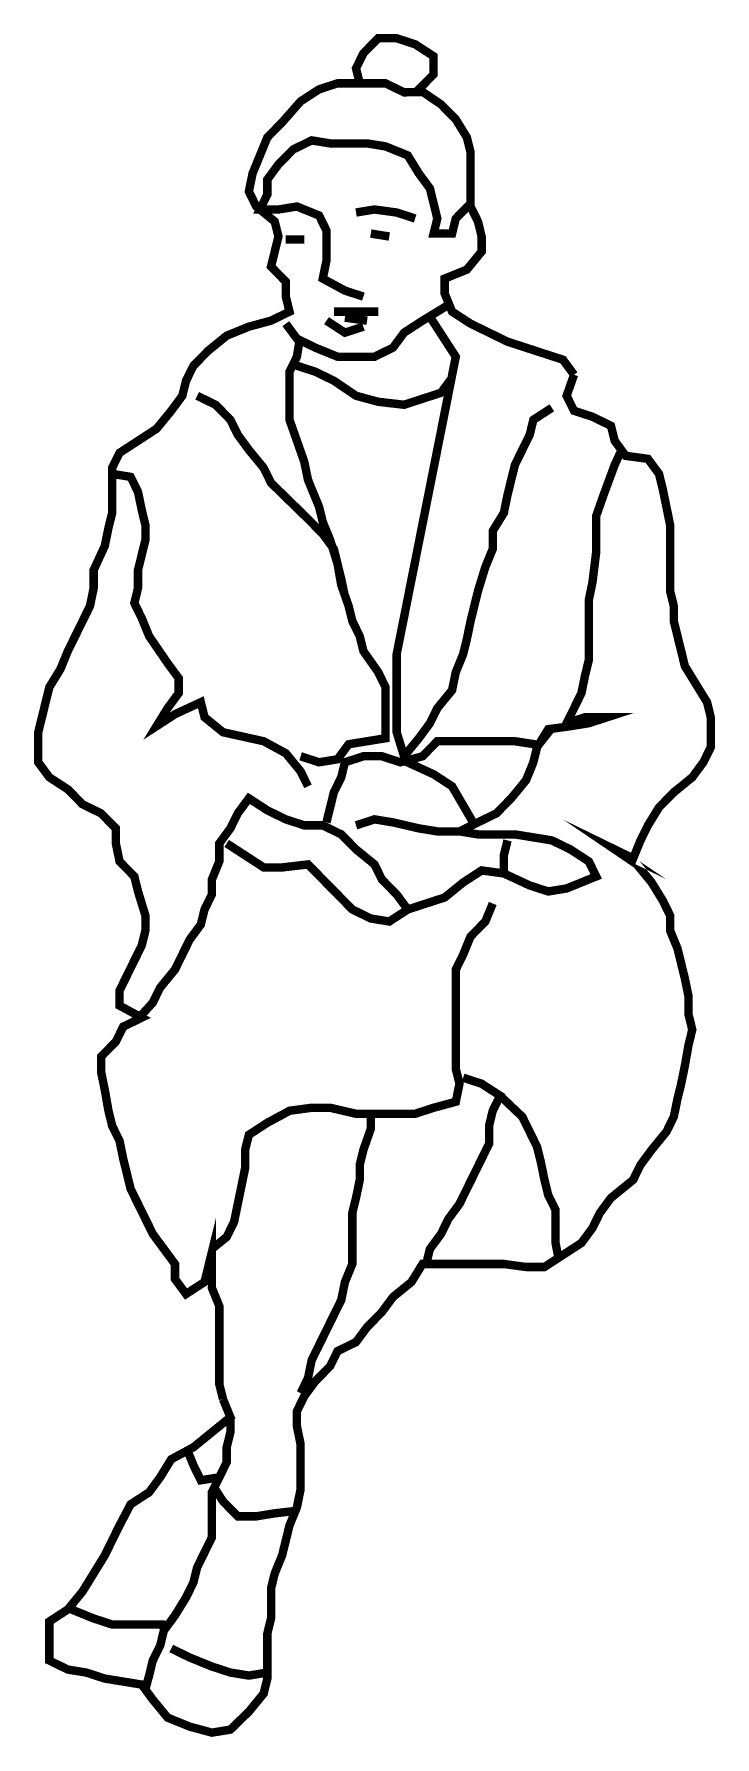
# Model space of a CAD drawing. Header units: metres. Extents: x 24.86 to 25.36, y 51.33 to 52.59.
import ezdxf

# ---------------------------------------------------------------- set-up
doc = ezdxf.new("R2010")
doc.units = ezdxf.units.M
doc.header["$MEASUREMENT"] = 0

msp = doc.modelspace()

# ---------------------------------------------------------------- linework, layer by layer
at = {"color": 0, "linetype": 'Continuous', "const_width": 0.006210656796022155}
for points in [[(25.26055513366976, 52.33534102817968), (25.25236703217152, 52.34643141558607), (25.23871986728363, 52.35086875515541), (25.22507418315434, 52.35530510755243), (25.21142800543886, 52.35974145994945), (25.19778084055097, 52.36639598854497), (25.18413318207688, 52.37305002355434), (25.17048749794759, 52.38192223476222), (25.16502892814416, 52.39523178553943), (25.16502892814416, 52.40632266653198), (25.18140414396826, 52.41297670154135), (25.19232177716133, 52.42628625231856), (25.19232177716133, 52.43737762689727), (25.18959273905271, 52.44846752071749), (25.18413318207688, 52.4595588952962), (25.18413318207688, 52.47286745890109), (25.18413318207688, 52.48617750326447), (25.18413318207688, 52.4994855732832), (25.18140414396826, 52.51057694786191), (25.17321702964241, 52.52388649863912), (25.16230137079415, 52.53497737963166), (25.14592418062524, 52.54606776703805), (25.15684230740451, 52.55715963520292), (25.15684230740451, 52.5704672116355), (25.14319514251662, 52.57933991642953), (25.12954945838734, 52.58377725599887), (25.11590229349946, 52.58377725599887), (25.10498515389259, 52.57268686859248), (25.09952510333055, 52.56159549401377), (25.10225562219777, 52.55050461302123), (25.08588040637367, 52.55050461302123), (25.07223324148578, 52.54606776703805), (25.05858558301169, 52.53719506224402), (25.04494137964101, 52.52166832244061), (25.03402374644794, 52.51057694786191), (25.02856468305831, 52.49726789067086), (25.02310611325488, 52.48395784630748), (25.02037707514626, 52.47065076346106), (25.02583564494969, 52.4595588952962), (25.03948231625138, 52.44846752071749), (25.0422123415324, 52.43737762689727), (25.03948231625138, 52.42628625231856), (25.03675327814276, 52.41519586491218), (25.04766943057723, 52.40410449033347), (25.04766943057723, 52.39301410292708), (25.05039846868585, 52.38192223476222), (25.03675327814276, 52.37526869333901), (25.02037707514626, 52.37083234094199), (25.00400136573595, 52.36417731876031), (24.99035321367566, 52.35308693135392), (24.9794375548274, 52.34199555677522), (24.97397849143776, 52.33090516936883), (24.97124895974295, 52.31981478196244), (24.9630623390033, 52.30872439455605), (24.95214519939643, 52.29541385660652), (24.93849803450854, 52.28654115181249), (24.92485185679305, 52.27766844701845), (24.91939328698962, 52.26657805961207), (24.91939328698962, 52.25548717861952), (24.91939328698962, 52.24439580404081), (24.91939328698962, 52.23330541663442), (24.9166637552948, 52.22221453564188), (24.91393422359999, 52.20890547845083), (24.90574661568794, 52.19116006886276), (24.90574661568794, 52.1778510116717), (24.90301708399312, 52.16454195448065), (24.89755802060349, 52.1534510734881), (24.89209994438625, 52.14235969890939), (24.88664137458282, 52.13126980508917), (24.88118231119318, 52.11796025431195), (24.87299420969493, 52.10465119712089), (24.87026517158631, 52.09356130330067), (24.86753514630529, 52.08246894154965), (24.86480709536908, 52.07137904772942), (24.86480709536908, 52.06028866032304), (24.86480709536908, 52.04919629857201), (24.87299420969493, 52.03810640475178), (24.88664137458282, 52.0292341935439), (24.89755802060349, 52.01814232537904), (24.91120567907758, 52.01148878395583), (24.92212133792584, 52.00039790296329), (24.92212133792584, 51.98930603479842), (24.92485185679305, 51.97599747119353), (24.93576899639992, 51.96490659020098), (24.93849803450854, 51.95381521562228), (24.94395660431198, 51.93607079320653), (24.94395660431198, 51.92497941862781), (24.94122657903096, 51.91388903122143), (24.93576899639992, 51.90279815022888), (24.93031092018269, 51.89170677565019), (24.92485185679305, 51.88061589465764), (24.92485185679305, 51.86952501366509), (24.94122657903096, 51.86065230887105), (24.92757990772927, 51.85399778027553), (24.92212133792584, 51.84290739286914), (24.91120567907758, 51.83181651187659), (24.91120567907758, 51.82072513729789), (24.91393422359999, 51.80741706727915), (24.9166637552948, 51.79188884671727), (24.91939328698962, 51.78079845931089), (24.92485185679305, 51.76970757831834), (24.92757990772927, 51.75639852112728), (24.93031092018269, 51.74530714654858), (24.9330389711189, 51.73421577196987), (24.93849803450854, 51.72312587814965), (24.94395660431198, 51.7120349971571), (24.94941468052921, 51.70094460975071), (24.95760327561366, 51.68985323517201), (24.96579038993951, 51.67876235417946), (24.96579038993951, 51.66767097960076), (24.97397849143776, 51.65658009860822), (24.98762565632565, 51.6654532969884), (24.99035321367566, 51.67654417798095), (24.99308422612908, 51.68763555255966), (24.99308422612908, 51.67432600178245), (24.99308422612908, 51.66101694459139), (24.99854279593252, 51.64770739381417), (24.99854279593252, 51.63661749999395), (24.99854279593252, 51.62330745563058), (24.99854279593252, 51.61221657463803), (24.99854279593252, 51.60112618723165), (24.99854279593252, 51.59003481265294), (25.00127134045493, 51.57894442524655)], [(25.14887681328318, 52.54406824950798), (25.13500654743218, 52.54384959083954), (25.12136086330289, 52.55050461302123), (25.10225562219777, 52.55050461302123)], [(25.18413318207688, 52.46177707149471), (25.17321702964241, 52.45068619050216), (25.17048749794759, 52.43959530950962), (25.15684230740451, 52.43959530950962), (25.15957134551313, 52.45068619050216), (25.15684230740451, 52.46177707149471), (25.1541122821235, 52.47286745890109), (25.14592418062524, 52.48395784630748), (25.13773657271319, 52.49726789067086), (25.12136086330289, 52.50392241926638), (25.1077146855874, 52.50614059546488), (25.09406801428572, 52.50614059546488), (25.08042134298403, 52.50614059546488), (25.06677417809615, 52.50835827807724), (25.05312849396686, 52.50170473665403), (25.0422123415324, 52.49061336207532), (25.03402374644794, 52.47952248108278), (25.03402374644794, 52.46843160009023), (25.02856468305831, 52.45734121268385), (25.0422123415324, 52.45734121268385), (25.05585802566168, 52.4595588952962), (25.07223324148578, 52.45290535387299), (25.07769181128922, 52.44181397929428), (25.07769181128922, 52.43072309830174), (25.07769181128922, 52.41963221730919), (25.0749627731806, 52.40632266653198), (25.0913384825909, 52.39744996173795), (25.10498515389259, 52.39301410292708)], [(25.14319514251662, 52.45068619050216), (25.12954945838734, 52.45512303648533), (25.11317276180464, 52.45734121268385), (25.09952510333055, 52.45512303648533)], [(25.04766943057723, 52.43515994428491), (25.06131610187891, 52.43515994428491)], [(25.11044273652362, 52.43959530950961), (25.12409039499771, 52.43737762689726)], [(25.16830485976414, 52.38724654865926), (25.14865371232007, 52.37526869333901), (25.13500654743218, 52.36639598854497), (25.12681992669253, 52.35530510755243), (25.11317276180464, 52.3486505789569), (25.09952510333055, 52.3486505789569), (25.08588040637367, 52.3486505789569), (25.06950370979096, 52.35530510755243), (25.05585802566168, 52.36195963614796), (25.04766943057723, 52.37305002355434)], [(25.11590229349946, 52.38192223476222), (25.09952510333055, 52.38192223476222), (25.08315038109265, 52.38192223476222)], [(25.10771468558741, 52.37526869333901), (25.0913384825909, 52.37748637595136)], [(25.15389411702239, 52.37846219578769), (25.17321702964241, 52.3486505789569), (25.12954945838734, 52.12905212247682), (25.12954945838734, 52.11796025431195), (25.12954945838734, 52.10465119712089), (25.12954945838734, 52.07137904772942), (25.13500654743218, 52.05363265096903), (25.14592418062524, 52.06694220174624), (25.1541122821235, 52.07803357632495), (25.15957134551313, 52.08912396373133), (25.17048749794759, 52.10243351450855), (25.17321702964241, 52.11574257169961), (25.17867510585964, 52.12905212247682), (25.18140414396826, 52.14014201629704), (25.18413318207688, 52.1534510734881), (25.1868632073579, 52.16454195448065), (25.18959273905271, 52.17563234188703), (25.19505229602855, 52.19337824506126), (25.20050987865959, 52.20668730225232), (25.20050987865959, 52.21999537227105), (25.20869847374405, 52.23330541663442), (25.21142800543886, 52.24661447382547), (25.21415654996128, 52.25770584840419), (25.21688657524229, 52.26879672939673), (25.22234465145952, 52.27988711680312), (25.22780223409056, 52.29097799779566), (25.23053225937157, 52.30206838520205), (25.24417942425946, 52.31094108999608)], [(25.07769181128922, 52.37526869333901), (25.0913384825909, 52.36639598854497), (25.10498515389259, 52.37083234094199)], [(25.05786494715736, 52.36098085479468), (25.05585802566168, 52.3486505789569), (25.05039846868585, 52.33755969796435), (25.05039846868585, 52.32425113435946), (25.05039846868585, 52.31315877260844), (25.05039846868585, 52.30206838520205), (25.05585802566168, 52.28654115181249), (25.06131610187891, 52.27101391842292), (25.06404415281513, 52.25770584840419), (25.07223324148578, 52.23774176903144), (25.0749627731806, 52.2266508880389), (25.08042134298403, 52.21334183084785), (25.08588040637367, 52.19559691484594), (25.08860944448228, 52.18006918787021), (25.09406801428572, 52.16454195448065), (25.09679557163573, 52.1534510734881), (25.10225562219777, 52.14235969890939), (25.10498515389259, 52.13126980508917), (25.11590229349946, 52.11574257169961), (25.12136086330289, 52.10465119712089), (25.12136086330289, 52.09134213992984), (25.12136086330289, 52.08025175252345), (25.12136086330289, 52.06694220174624), (25.1077146855874, 52.06472451913389), (25.09406801428572, 52.06250634293539), (25.08588040637367, 52.05141546194284), (25.07223324148578, 52.04919629857201), (25.05858558301169, 52.05363265096903)], [(25.05303421900236, 52.3429141206171), (25.06950370979096, 52.33755969796435), (25.08315038109265, 52.33090516936883), (25.09952510333055, 52.31981478196244), (25.11590229349946, 52.31537793597927), (25.13500654743218, 52.31315877260844), (25.14865371232007, 52.31759561859162), (25.16230137079415, 52.32203295816095), (25.17048749794759, 52.33312334556734)], [(25.00127134045493, 51.57894442524655), (25.00672991025836, 51.56563487446935), (24.99308422612908, 51.55454448706296), (24.9794375548274, 51.54345409965656), (24.9630623390033, 51.53458188844868), (24.95487423750505, 51.52127233767148), (24.94668564242059, 51.51018145667893), (24.9330389711189, 51.50130825829874), (24.92485185679305, 51.48578102490917), (24.91939328698962, 51.47469014391663), (24.91393422359999, 51.46359876933792), (24.90574661568794, 51.45029020573303), (24.89755802060349, 51.43698164212813), (24.88664137458282, 51.42367209135092), (24.87299420969493, 51.41479938655688), (24.87299420969493, 51.39705447055496), (24.87299420969493, 51.38596358956242), (24.88664137458282, 51.3793090609669), (24.9002875522983, 51.37709088476838), (24.91393422359999, 51.37265453237136), (24.92757990772927, 51.37043635617285), (24.94122657903096, 51.36821768638818), (24.94941468052921, 51.3571272989818), (24.96033231372228, 51.34381725461843), (24.97670752954638, 51.33716420678137), (24.99308422612908, 51.33272538645356), (25.00672991025836, 51.33494603058287), (25.02037707514626, 51.34825410060161), (25.03129322758072, 51.36156315779266), (25.03402374644794, 51.37265453237136), (25.03402374644794, 51.38374541336391), (25.03402374644794, 51.3948358007703), (25.03402374644794, 51.40592717534901), (25.03675327814276, 51.4170185499277), (25.03675327814276, 51.42810795016177), (25.03675327814276, 51.4392003119128), (25.03948231625138, 51.45029020573303), (25.04494137964101, 51.46359876933792), (25.04766943057723, 51.47469014391663), (25.05039846868585, 51.48578102490917), (25.05585802566168, 51.49909057568638), (25.05858558301169, 51.51239963287744), (25.05858558301169, 51.52349002028382), (25.05858558301169, 51.53458188844868), (25.05858558301169, 51.54567178226892), (25.05585802566168, 51.55898083945997), (25.05585802566168, 51.57007270762484), (25.06131610187891, 51.58116309503122), (25.06950370979096, 51.59225298885145), (25.08042134298403, 51.60334535060247), (25.08588040637367, 51.61443573800886), (25.09952510333055, 51.62109026660438), (25.1077146855874, 51.63218016042461), (25.11863083802187, 51.64327153500332), (25.12681992669253, 51.65436290958202), (25.14046511723561, 51.6654532969884), (25.14865371232007, 51.67876235417946), (25.16230137079415, 51.67876235417946), (25.17594656133723, 51.67876235417946), (25.19505229602855, 51.67876235417946), (25.20869847374405, 51.67876235417946), (25.22507418315434, 51.67654417798095), (25.23871986728363, 51.67654417798095), (25.25236703217152, 51.68541589560267), (25.266013209887, 51.69428909398287), (25.27420032421285, 51.70538096214774), (25.27965988118869, 51.71647085596796), (25.28784699551453, 51.72756124337435), (25.30422369209724, 51.74087178132388), (25.30968176831447, 51.75196216873027), (25.31787036339892, 51.76305156896433), (25.328787996592, 51.77636210691387), (25.33424557922302, 51.78745200073409), (25.33697511091785, 51.80076155151131), (25.33970414902647, 51.81185292609001), (25.34243417430748, 51.82516198328107), (25.3451637060023, 51.84068921667063), (25.34789274411092, 51.85177960407702), (25.3451637060023, 51.86287147224188), (25.3451637060023, 51.87617954226062), (25.34243417430748, 51.88948810586551), (25.33970414902647, 51.90057948044422), (25.33697511091785, 51.91166986785061), (25.33151703470062, 51.92497941862781), (25.33151703470062, 51.93607079320653), (25.32605846489718, 51.94716118061291), (25.31787036339892, 51.96047023780397), (25.30695273020585, 51.97377929499502), (25.29057652720935, 51.98487017598757), (25.30422369209724, 51.97821564739203), (25.30968176831447, 51.99152470458309), (25.3151398445317, 52.00261509198948), (25.32332843961616, 52.01592464276669), (25.33424557922302, 52.0270160173454), (25.34789274411092, 52.03810640475178), (25.35607985843677, 52.04919629857201), (25.361540402585, 52.06028866032304), (25.361540402585, 52.07137904772942), (25.361540402585, 52.08246894154965), (25.35880988371778, 52.09356130330067), (25.35062128863333, 52.10686986690556), (25.34243417430748, 52.12017843051046), (25.33970414902647, 52.13126980508917), (25.33697511091785, 52.14235969890939), (25.33424557922302, 52.1534510734881), (25.33424557922302, 52.16454195448065), (25.33151703470062, 52.17563234188703), (25.33151703470062, 52.18672322287958), (25.33151703470062, 52.20003326724295), (25.33151703470062, 52.21112316106318), (25.33151703470062, 52.22443271184039), (25.328787996592, 52.23774176903144), (25.32605846489718, 52.2510508262225), (25.32332843961616, 52.26214121362889), (25.3151398445317, 52.27323258820759), (25.2987651222938, 52.2754507644061), (25.29057652720935, 52.28654115181249), (25.28784699551453, 52.29763301997735), (25.27420032421285, 52.30428754857287), (25.26055513366976, 52.30872439455605), (25.25509656386633, 52.31981478196244), (25.26055513366976, 52.33534102817968)], [(25.09097865824994, 52.17333124321381), (25.08860944448228, 52.18450554026722), (25.08588040637367, 52.19559691484594), (25.08315038109265, 52.20668730225232), (25.0749627731806, 52.21777867683102), (25.06404415281513, 52.22886857065125), (25.05039846868585, 52.24217812142846), (25.03675327814276, 52.25548717861952), (25.03129322758072, 52.26657805961207), (25.02037707514626, 52.27988711680312), (25.01218897364801, 52.29097799779566), (25.00672991025836, 52.30206838520205), (24.9958127706515, 52.31315877260844), (24.98216560576361, 52.31981478196244)], [(25.29563282425848, 52.27969116309799), (25.29057652720935, 52.26879672939673), (25.2823889192973, 52.24661447382547), (25.27693133666627, 52.23108822760824), (25.27693133666627, 52.21777867683102), (25.27693133666627, 52.20446912605381), (25.27420032421285, 52.18228835124103), (25.27147128610423, 52.1689778132915), (25.27147128610423, 52.15567023685892), (25.27147128610423, 52.13570566390003), (25.27147128610423, 52.12461478290748), (25.26874175440942, 52.11352439550109), (25.266013209887, 52.10021484472388), (25.26055513366976, 52.08912396373133), (25.25509656386633, 52.07803357632495), (25.26874175440942, 52.08246894154965), (25.28511894457833, 52.08246894154965), (25.27147128610423, 52.07803357632495), (25.25782560197495, 52.07581490654027), (25.24144989256465, 52.07359673034177), (25.23326080389399, 52.06028866032304), (25.23053225937157, 52.04919629857201), (25.22507418315434, 52.03588822855328), (25.21415654996128, 52.02257867777605), (25.2032394103544, 52.01148878395583), (25.18959273905271, 52.00483425536031), (25.17594656133723, 51.99817873959246), (25.18959273905271, 51.99596155056627), (25.2032394103544, 51.99596155056627), (25.21688657524229, 51.99596155056627), (25.23053225937157, 51.9937428807816), (25.24417942425946, 51.99152470458309), (25.25782560197495, 51.98487017598757), (25.27147128610423, 51.97599747119353), (25.27693133666627, 51.96490659020098), (25.25509656386633, 51.95603388540694), (25.24144989256465, 51.95381521562228), (25.22780223409056, 51.95825156801929), (25.20869847374405, 51.96712525998565), (25.20869847374405, 51.98043333000439), (25.21142800543886, 51.99152470458309)], [(25.06404415281513, 52.0314513825701), (25.05858558301169, 52.04254226356264), (25.04766943057723, 52.05585181433986), (25.03129322758072, 52.06472451913389), (25.00127134045493, 52.07137904772942), (24.98762565632565, 52.08246894154965), (24.98489612463083, 52.09356130330067), (24.96579038993951, 52.08468761133432), (24.95214519939643, 52.07581490654027), (24.96033231372228, 52.08912396373133), (24.96852041522054, 52.10021484472388), (24.96852041522054, 52.11130671288874), (24.96033231372228, 52.12239710029512), (24.94668564242059, 52.14235969890939), (24.94122657903096, 52.15567023685892), (24.93576899639992, 52.16676062426532), (24.93849803450854, 52.1778510116717), (24.93849803450854, 52.19116006886276), (24.94122657903096, 52.2022509498553), (24.94395660431198, 52.21334183084785), (24.94395660431198, 52.22443271184039), (24.94122657903096, 52.23552309924678), (24.93849803450854, 52.24883314361015), (24.9330389711189, 52.2599240246027), (24.91939328698962, 52.26214121362889)], [(25.24366263950639, 52.07389683072644), (25.23435360374432, 52.06206260897845), (25.21688657524229, 52.06472451913389), (25.2032394103544, 52.06472451913389), (25.18959273905271, 52.06472451913389), (25.17594656133723, 52.06472451913389), (25.15957134551313, 52.06472451913389), (25.14865371232007, 52.05363265096903), (25.13227750932356, 52.04919629857201), (25.11863083802187, 52.05363265096903), (25.10498515389259, 52.05363265096903), (25.0913384825909, 52.04919629857201), (25.08860944448228, 52.03810640475178), (25.08315038109265, 52.0270160173454), (25.08042134298403, 52.01592464276669), (25.07769181128922, 52.00483425536031)], [(25.13555294735734, 52.05008426007203), (25.15684230740451, 52.0403245809503), (25.17048749794759, 52.0314513825701), (25.18678324639324, 52.00346307301063)], [(24.93996694704449, 51.86133493852894), (24.94941468052921, 51.87174269627744), (24.95487423750505, 51.88283357726999), (24.96579038993951, 51.89614362163336), (24.97124895974295, 51.90723351545358), (24.97670752954638, 51.91832538361845), (24.98489612463083, 51.92941577102484), (24.98762565632565, 51.94050665201738), (24.99308422612908, 51.95159753300992), (24.99308422612908, 51.96268890758864), (24.99854279593252, 51.97599747119353), (24.99854279593252, 51.98930603479842), (25.00672991025836, 52.00039790296329), (25.01218897364801, 52.01148878395583), (25.02037707514626, 52.02257867777605), (25.03402374644794, 52.01370597298202), (25.04766943057723, 52.00705144438649), (25.06131610187891, 52.00261509198948), (25.0749627731806, 52.00261509198948), (25.08860944448228, 51.99596155056627), (25.09952510333055, 51.98487017598757), (25.11317276180464, 51.97377929499502), (25.11863083802187, 51.96268890758864), (25.12954945838734, 51.95159753300992), (25.13773657271319, 51.94050665201738), (25.12409039499771, 51.93163394722335), (25.11044273652362, 51.93385261700801), (25.09679557163573, 51.94050665201738), (25.08588040637367, 51.95159753300992), (25.0749627731806, 51.96268890758864), (25.06404415281513, 51.97377929499502), (25.04494137964101, 51.97156013162419), (25.03129322758072, 51.97156013162419), (25.01764704986524, 51.98043333000439), (25.00400136573595, 51.98930603479842)], [(25.17867510585964, 51.99817873959246), (25.15957134551313, 51.99817873959246), (25.14592418062524, 52.00039790296329), (25.12681992669253, 52.00483425536031), (25.11317276180464, 52.00705144438649), (25.09952510333055, 52.00261509198948)], [(25.20869847374405, 51.96712525998565), (25.19232177716133, 51.969342942598), (25.17867510585964, 51.96047023780397), (25.16502892814416, 51.94937886322526), (25.15138275042867, 51.94494399158672), (25.13773657271319, 51.94050665201738)], [(25.20050987865959, 51.94494399158672), (25.19505229602855, 51.93163394722335), (25.18413318207688, 51.92054257264464), (25.17867510585964, 51.90723351545358), (25.17321702964241, 51.89614362163336), (25.17321702964241, 51.88283357726999), (25.17321702964241, 51.87174269627744), (25.17321702964241, 51.86065230887105), (25.17321702964241, 51.84734325168), (25.17321702964241, 51.83625237068745), (25.17321702964241, 51.82294281991024), (25.17594656133723, 51.81185292609001), (25.17321702964241, 51.79854386889896), (25.15684230740451, 51.79410702291578), (25.14319514251662, 51.78967067051876), (25.12681992669253, 51.78967067051876), (25.11317276180464, 51.78967067051876), (25.09952510333055, 51.78967067051876), (25.08042134298403, 51.79410702291578), (25.06677417809615, 51.79410702291578), (25.05039846868585, 51.79188884671727), (25.03402374644794, 51.78301614192323), (25.02037707514626, 51.77414442430152), (25.01764704986524, 51.76305156896433), (25.01764704986524, 51.74974300535944), (25.01491751817042, 51.7364349353407), (25.01218897364801, 51.72312587814965), (25.00945894836698, 51.70981682095859), (25.00400136573595, 51.69872544637989), (24.99308422612908, 51.68985323517201)], [(25.15138275042867, 51.67876235417946), (25.1541122821235, 51.68985323517201), (25.16230137079415, 51.70094460975071), (25.16775994059758, 51.7120349971571), (25.17594656133723, 51.72312587814965), (25.18140414396826, 51.73421577196987), (25.1868632073579, 51.74530714654858), (25.19232177716133, 51.75639852112728), (25.19778084055097, 51.76748890853367), (25.19778084055097, 51.78079845931089), (25.20050987865959, 51.79188884671727), (25.20596894204922, 51.80297972770981), (25.19232177716133, 51.81185292609001), (25.17867510585964, 51.81628927848703)], [(25.20596894204922, 51.80297972770981), (25.22234465145952, 51.78745200073409), (25.22780223409056, 51.77636210691387), (25.23326080389399, 51.76527171950747), (25.23599230993362, 51.75417985134261), (25.23871986728363, 51.74087178132388), (25.24144989256465, 51.72978090033133), (25.24690796878188, 51.71868853858031), (25.24690796878188, 51.70538096214774), (25.24690796878188, 51.69428909398287), (25.24903927400036, 51.68325349464013)], [(25.11044273652362, 51.78967067051876), (25.11044273652362, 51.77857929594006), (25.10498515389259, 51.76305156896433), (25.10225562219777, 51.75196216873027), (25.10225562219777, 51.74087178132388), (25.09952510333055, 51.72756124337435), (25.09679557163573, 51.71647085596796), (25.09679557163573, 51.70316229236306), (25.09679557163573, 51.68985323517201), (25.09679557163573, 51.67876235417946), (25.0913384825909, 51.6654532969884), (25.08860944448228, 51.65214374621119), (25.08315038109265, 51.64105335880481), (25.07769181128922, 51.62996297139843), (25.07223324148578, 51.61887110323356), (25.06677417809615, 51.60777972865485), (25.06404415281513, 51.59447116504996), (25.05858558301169, 51.58338077764357)], [(25.00672991025836, 51.56563487446935), (25.00672991025836, 51.55454448706296), (25.00400136573595, 51.54345409965656), (25.00400136573595, 51.53236272507786), (24.99854279593252, 51.52127233767148), (24.99308422612908, 51.51018145667893), (24.99308422612908, 51.49909057568638), (24.99308422612908, 51.48799969469383), (24.99308422612908, 51.47690881370129), (24.98762565632565, 51.46581793270875), (24.98216560576361, 51.4547270517162), (24.9794375548274, 51.44363666430981), (24.97397849143776, 51.43254627690343), (24.96579038993951, 51.41923623254006), (24.95760327561366, 51.40814584513367), (24.95487423750505, 51.39705447055496), (24.94941468052921, 51.38596358956242), (24.94668564242059, 51.37487270856987), (24.94387614976112, 51.36462980859847)], [(24.99854279593252, 51.52127233767148), (24.98489612463083, 51.51905416147297), (24.9794375548274, 51.53014356170704), (24.97502785570236, 51.5410656362332)], [(25.05476571939755, 51.49642866553094), (25.03948231625138, 51.4946537297032), (25.02583564494969, 51.4924355535047), (25.01218897364801, 51.4924355535047), (25.00127134045493, 51.50352742166956), (24.99477821397296, 51.51362224579326)], [(24.96073310571798, 51.41238624382557), (24.94668564242059, 51.41258170394453), (24.9330389711189, 51.41258170394453), (24.91939328698962, 51.41258170394453), (24.90574661568794, 51.4170185499277), (24.88937041269143, 51.42367209135092)], [(25.03402374644794, 51.37709088476838), (25.02037707514626, 51.37487270856987), (25.00672991025836, 51.37709088476838), (24.99308422612908, 51.38152674357924), (24.97670752954638, 51.38818176576093), (24.9630623390033, 51.3948358007703)]]:
    msp.add_lwpolyline(points, dxfattribs=at)

doc.saveas('drawing.dxf')
